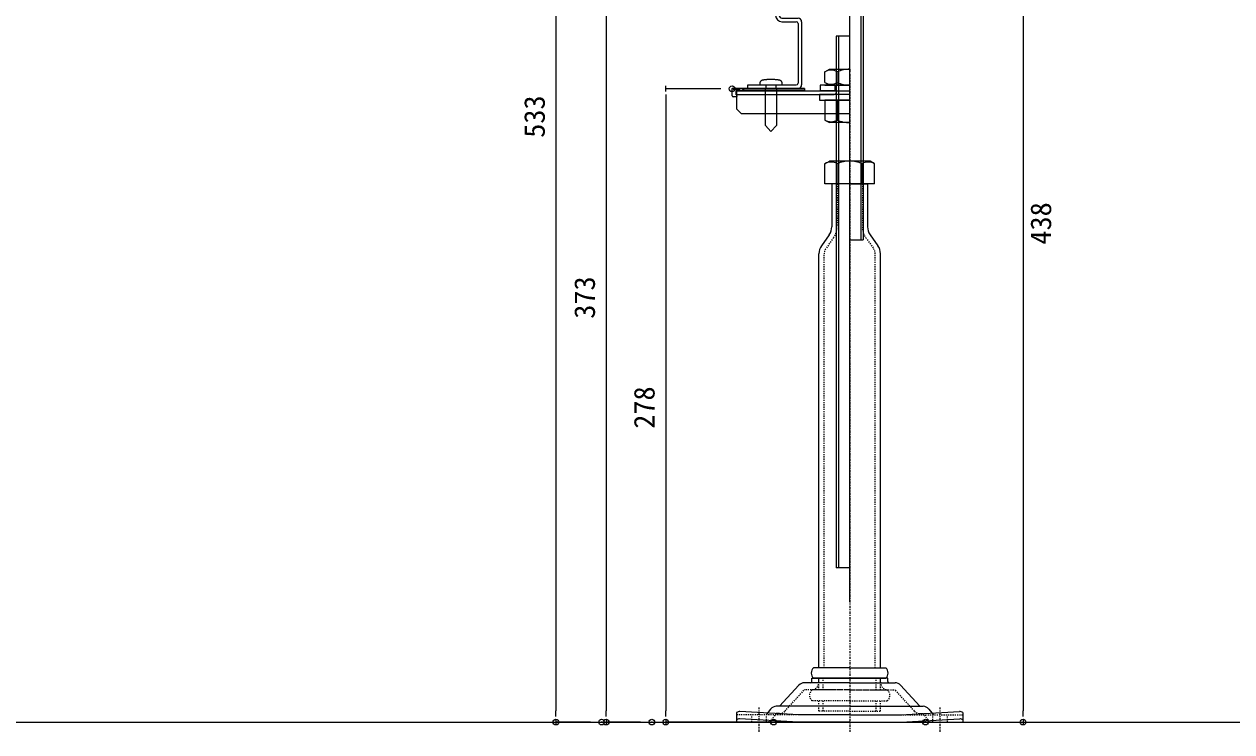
# Model space of a CAD drawing. Units: millimetres, scale not verified. Extents: x -1046 to 854, y -136 to 149.
# Drawn here: x -500.7 to -393.9, y -63.2 to -0.7 of the extents above; entities that cross this region are included whole.
import ezdxf
from ezdxf.enums import TextEntityAlignment as Align

# ---------------------------------------------------------------- set-up
doc = ezdxf.new("R2010")
doc.units = ezdxf.units.MM
doc.header["$PDMODE"] = 32
doc.header["$PDSIZE"] = 0.5
for name, pattern in [('CHAIN1', [8, 5, -1, 1, -1]), ('DASHED1', [1.8, 1.2, -0.6]), ('LONG_DASHED2', [13, 12, -1])]:
    doc.linetypes.add(name, pattern=pattern)
for name, color, linetype, lineweight in [('0-0_一般', 2, 'Continuous', 9), ('0-1_A10_通り芯寸法', 1, 'Continuous', 9), ('0-2_外形線2', 2, 'Continuous', 9), ('0-4_0', 2, 'Continuous', 9)]:
    doc.layers.add(name, color=color, linetype=linetype, lineweight=lineweight)
doc.layers.add('0-3_作図', color=7, linetype='Continuous')
doc.layers.add('0-5_DEFPOINTS', color=7, linetype='Continuous')
doc.styles.add('ＭＳ ゴシック', font='')
doc.styles.get('ＭＳ ゴシック').set_extended_font_data('MS Gothic')

# ---------------------------------------------------------------- blocks, each defined once
blk = doc.blocks.new('グループ-5-1')
at = {"layer": '0-0_一般'}
for p, q in [((-2684.88, -46491.16), (-2534.88, -46491.16)), ((-2684.88, -46499.16), (-2534.88, -46499.16)), ((-2684.88, -46510.66), (-2649.13, -46510.66)), ((-2684.88, -46518.66), (-2653.13, -46518.66)), ((-2649.13, -46522.66), (-2649.13, -46654.16)), ((-2641.13, -46518.66), (-2641.13, -46658.16)), ((-2759.88, -46658.16), (-2653.13, -46658.16)), ((-2759.88, -46666.16), (-2759.88, -46658.16)), ((-2759.88, -46666.16), (-2649.13, -46666.16))]:
    blk.add_line(p, q, dxfattribs=at)
for centre, radius, start, end in [((-2684.88, -46504.91), 13.75, 90, 270), ((-2684.88, -46504.91), 5.75, 90, 270), ((-2649.13, -46518.66), 8, 0, 90), ((-2653.13, -46522.66), 4, 0, 90), ((-2653.13, -46654.16), 4, 270, 0), ((-2649.13, -46658.16), 8, 270, 0)]:
    blk.add_arc(centre, radius, start, end, dxfattribs=at)
blk = doc.blocks.new('グループ-6-1')
at = {"layer": '0-0_一般', "linetype": 'CHAIN1'}
blk.add_line((-2534.88, -46090.42), (-2534.88, -45312.76), dxfattribs=at)
at = {"layer": '0-0_一般'}
for p, q in [((-2534.88, -45389.17), (-2246.13, -45389.17)), ((-2534.88, -45436.67), (-2246.13, -45436.67)), ((-2534.88, -45466.67), (-2246.13, -45466.67)), ((-2534.88, -45514.17), (-2246.13, -45514.17)), ((-2534.88, -45681.17), (-2246.13, -45681.17)), ((-2534.88, -45689.17), (-2246.13, -45689.17))]:
    blk.add_line(p, q, dxfattribs=at)
blk = doc.blocks.new('グループ-7-1')
at = {"layer": '0-0_一般'}
for p, q in [((-2384.88, -45689.17), (-2534.88, -45689.17)), ((-2384.88, -45697.17), (-2534.88, -45697.17)), ((-2384.88, -45708.67), (-2420.63, -45708.67)), ((-2428.63, -45716.67), (-2428.63, -45856.17)), ((-2420.63, -45720.67), (-2420.63, -45852.17)), ((-2384.88, -45716.67), (-2416.63, -45716.67)), ((-2309.88, -45864.17), (-2420.63, -45864.17)), ((-2309.88, -45856.17), (-2416.63, -45856.17)), ((-2309.88, -45864.17), (-2309.88, -45856.17))]:
    blk.add_line(p, q, dxfattribs=at)
for centre, radius, start, end in [((-2420.63, -45716.67), 8, 90, 180), ((-2384.88, -45702.92), 13.75, 270, 90), ((-2384.88, -45702.92), 5.75, 270, 90), ((-2416.63, -45720.67), 4, 90, 180), ((-2420.63, -45856.17), 8, 180, 270), ((-2416.63, -45852.17), 4, 180, 270)]:
    blk.add_arc(centre, radius, start, end, dxfattribs=at)
blk = doc.blocks.new('グループ-8-1')
at = {"layer": '0-0_一般', "linetype": 'CHAIN1'}
blk.add_line((-2534.88, -46915.42), (-2534.88, -46137.76), dxfattribs=at)
at = {"layer": '0-0_一般'}
for p, q in [((-2534.88, -46191.16), (-2823.63, -46191.16)), ((-2534.88, -46238.66), (-2823.63, -46238.66)), ((-2534.88, -46268.66), (-2823.63, -46268.66)), ((-2534.88, -46316.16), (-2823.63, -46316.16)), ((-2534.88, -46483.16), (-2823.63, -46483.16)), ((-2534.88, -46491.16), (-2823.63, -46491.16))]:
    blk.add_line(p, q, dxfattribs=at)
at = {"layer": '0-2_外形線2'}
blk.add_blockref('グループ-6-1', (0, 0), dxfattribs=at)
at = {"layer": '0-3_作図'}
for name in ['グループ-7-1', 'グループ-5-1']:
    blk.add_blockref(name, (0, 0), dxfattribs=at)
blk = doc.blocks.new('グループ-29-1')
at = {"layer": '0-0_一般', "linetype": 'CHAIN1'}
for p, q in [((-2534.88, -46634.51), (-2534.88, -48088.16)), ((-2734.88, -48088.16), (-2734.88, -48034.66)), ((-2334.88, -48088.16), (-2334.88, -48034.66))]:
    blk.add_line(p, q, dxfattribs=at)
at = {"layer": '0-4_0'}
for p, q in [((-2574.38, -46876.66), (-2574.38, -46972.01)), ((-2534.88, -46876.66), (-2574.38, -46876.66)), ((-2534.88, -46876.66), (-2495.38, -46876.66)), ((-2495.38, -46876.66), (-2495.38, -46972.01)), ((-2579.91, -46989.36), (-2597.36, -47013.96)), ((-2489.86, -46989.36), (-2472.41, -47013.96)), ((-2602.88, -47946.66), (-2602.88, -47031.32)), ((-2466.88, -47946.66), (-2466.88, -47031.32)), ((-2534.88, -47946.66), (-2614.88, -47946.66)), ((-2534.88, -47946.66), (-2454.88, -47946.66)), ((-2534.88, -47979.66), (-2635.33, -47979.66)), ((-2618.88, -47977.16), (-2618.88, -47969.66)), ((-2618.88, -47969.66), (-2534.88, -47969.66)), ((-2534.88, -47969.66), (-2614.88, -47969.66)), ((-2534.88, -47969.66), (-2454.88, -47969.66)), ((-2450.88, -47969.66), (-2534.88, -47969.66)), ((-2534.88, -47979.66), (-2434.44, -47979.66)), ((-2450.88, -47977.16), (-2450.88, -47969.66)), ((-2689.88, -48031.66), (-2647.14, -47984.87)), ((-2379.88, -48031.66), (-2422.63, -47984.87)), ((-2534.88, -48031.66), (-2697.13, -48031.66)), ((-2534.88, -48031.66), (-2372.64, -48031.66)), ((-2784.88, -48045.66), (-2784.88, -48066.66)), ((-2648.3, -48066.64), (-2778.33, -48059.15)), ((-2709.69, -48037.75), (-2719.88, -48050.66)), ((-2534.88, -48050.66), (-2422.38, -48050.66)), ((-2422.38, -48050.66), (-2292.36, -48043.17)), ((-2421.46, -48066.64), (-2291.44, -48059.15)), ((-2360.08, -48037.75), (-2349.88, -48050.66)), ((-2284.88, -48045.66), (-2284.88, -48066.66)), ((-2534.88, -48066.66), (-2784.88, -48066.66)), ((-2534.88, -48066.66), (-2284.88, -48066.66))]:
    blk.add_line(p, q, dxfattribs=at)
at = {"layer": '0-4_0', "linetype": 'DASHED1'}
for p, q in [((-2562.88, -46876.66), (-2562.88, -46972.01)), ((-2506.88, -46876.66), (-2506.88, -46972.01)), ((-2570.53, -46996.02), (-2587.97, -47020.62)), ((-2499.24, -46996.02), (-2481.79, -47020.62)), ((-2591.38, -47946.66), (-2591.38, -47031.32)), ((-2478.38, -47946.66), (-2478.38, -47031.32)), ((-2602.88, -47995.66), (-2602.88, -47969.66)), ((-2602.88, -47978.16), (-2602.88, -47969.66)), ((-2593.38, -47995.66), (-2593.38, -47969.66)), ((-2476.38, -47995.66), (-2476.38, -47969.66)), ((-2466.88, -47995.66), (-2466.88, -47969.66)), ((-2466.88, -47978.16), (-2466.88, -47969.66)), ((-2678.07, -48042.46), (-2635.33, -47995.66)), ((-2534.88, -47995.66), (-2635.33, -47995.66)), ((-2534.88, -47995.66), (-2434.44, -47995.66)), ((-2391.7, -48042.46), (-2434.44, -47995.66)), ((-2534.88, -48019.66), (-2618.07, -48019.66)), ((-2602.88, -48042.16), (-2602.88, -48020.66)), ((-2593.38, -48042.16), (-2593.38, -48020.66)), ((-2534.88, -48019.66), (-2451.7, -48019.66)), ((-2476.38, -48042.16), (-2476.38, -48020.66)), ((-2466.88, -48042.16), (-2466.88, -48020.66)), ((-2647.38, -48050.66), (-2784.88, -48050.66)), ((-2751.13, -48066.66), (-2751.13, -48050.66)), ((-2718.63, -48066.66), (-2718.63, -48050.66)), ((-2697.13, -48047.66), (-2707.33, -48060.58)), ((-2534.88, -48042.16), (-2602.88, -48042.16)), ((-2534.88, -48042.16), (-2466.88, -48042.16)), ((-2422.38, -48050.66), (-2284.88, -48050.66)), ((-2372.64, -48047.66), (-2362.44, -48060.58)), ((-2351.13, -48066.66), (-2351.13, -48050.66)), ((-2318.63, -48066.66), (-2318.63, -48050.66))]:
    blk.add_line(p, q, dxfattribs=at)
at = {"layer": '0-4_0', "linetype": 'LONG_DASHED2'}
for p, q in [((-2534.88, -47995.66), (-2618.07, -47995.66)), ((-2534.88, -47995.66), (-2451.7, -47995.66)), ((-2689.88, -48047.66), (-2697.13, -48047.66)), ((-2379.88, -48047.66), (-2372.64, -48047.66))]:
    blk.add_line(p, q, dxfattribs=at)
at = {"layer": '0-4_0'}
blk.add_lwpolyline([(-2534.88, -48050.66), (-2647.38, -48050.66), (-2777.41, -48043.17)], dxfattribs=at)
for centre, radius, start, end in [((-2604.38, -46972.01), 30, 324.65985, 0), ((-2465.38, -46972.01), 30, 180, 215.34015), ((-2572.88, -47031.32), 30, 144.65975, 179.99995), ((-2496.88, -47031.32), 30, 0.00005, 35.34025), ((-2604.16, -47958.16), 15.72, 133.00287, 226.99713), ((-2465.61, -47958.16), 15.72, 313.00287, 46.99713), ((-2635.33, -47995.66), 16, 90, 137.5895), ((-2621.38, -47977.16), 2.5, 270, 0), ((-2448.38, -47977.16), 2.5, 180, 270), ((-2434.44, -47995.66), 16, 42.4105, 90), ((-2697.13, -48047.66), 16, 90, 141.70984), ((-2372.64, -48047.66), 16, 38.29016, 90), ((-2778.02, -48053.79), 10.63, 86.70166, 130.18983), ((-2778.02, -48069.79), 10.63, 91.85444, 130.18983), ((-2291.74, -48053.79), 10.63, 49.81017, 93.29834), ((-2291.74, -48069.79), 10.63, 49.81017, 88.14556)]:
    blk.add_arc(centre, radius, start, end, dxfattribs=at)
at = {"layer": '0-4_0', "linetype": 'DASHED1'}
for centre, radius, start, end in [((-2604.38, -46972.01), 41.5, 324.65985, 0), ((-2465.38, -46972.01), 41.5, 180, 215.34015), ((-2572.88, -47031.32), 18.5, 144.65975, 179.99995), ((-2496.88, -47031.32), 18.5, 0.00005, 35.34025), ((-2620.38, -47978.16), 17.5, 270, 0), ((-2449.38, -47978.16), 17.5, 180, 270), ((-2607.91, -48007.66), 15.72, 130.26032, 229.73968), ((-2461.86, -48007.66), 15.72, 310.26032, 49.73968), ((-2689.88, -48031.66), 16, 270, 317.5895), ((-2379.88, -48031.66), 16, 222.4105, 270), ((-2719.88, -48050.66), 16, 270, 321.70984), ((-2349.88, -48050.66), 16, 218.29016, 270)]:
    blk.add_arc(centre, radius, start, end, dxfattribs=at)
blk = doc.blocks.new('グループ-30-1')
at = {"layer": '0-0_一般'}
for p, q in [((-2564.88, -46550.66), (-2564.88, -47725.66)), ((-2534.88, -46550.66), (-2564.88, -46550.66)), ((-2559.88, -46550.66), (-2559.88, -47725.66)), ((-2534.88, -47725.66), (-2564.88, -47725.66))]:
    blk.add_line(p, q, dxfattribs=at)
blk = doc.blocks.new('グループ-31-1')
at = {"layer": '0-4_0'}
for p, q in [((-2589.73, -46832.35), (-2579.88, -46826.66)), ((-2489.88, -46826.66), (-2579.88, -46826.66)), ((-2480.04, -46832.35), (-2489.88, -46826.66)), ((-2589.73, -46876.66), (-2589.73, -46832.35)), ((-2562.31, -46876.66), (-2562.31, -46832.35)), ((-2507.46, -46876.66), (-2507.46, -46832.35)), ((-2480.04, -46876.66), (-2480.04, -46832.35)), ((-2480.04, -46876.66), (-2589.73, -46876.66))]:
    blk.add_line(p, q, dxfattribs=at)
for centre, radius, start, end in [((-2576.02, -46856.1), 27.42, 60.00001, 119.99999), ((-2534.88, -46895.64), 68.98, 66.57346, 113.42654), ((-2493.75, -46856.1), 27.42, 60.00001, 119.99999)]:
    blk.add_arc(centre, radius, start, end, dxfattribs=at)
blk = doc.blocks.new('グループ-47-1')
at = {"layer": '0-0_一般'}
for p, q in [((-2534.88, -45825.66), (-2504.88, -45825.66)), ((-2509.88, -45825.66), (-2509.88, -47000.66)), ((-2504.88, -45825.66), (-2504.88, -47000.66)), ((-2534.88, -47000.66), (-2504.88, -47000.66))]:
    blk.add_line(p, q, dxfattribs=at)
blk = doc.blocks.new('_DOT')
at = {"layer": '0-4_0', "color": 7}
for p, q in [((-2.5, 0), (-5, 0)), ((-1.25, 0), (1.25, 0))]:
    blk.add_line(p, q, dxfattribs=at)
blk = doc.blocks.new('グループ-135-1')
at = {"layer": '0-0_一般'}
for p, q in [((-2794.88, -46682.41), (-2794.88, -46666.16)), ((-2793.38, -46666.16), (-2794.88, -46666.16)), ((-2634.88, -46666.16), (-2793.38, -46666.16)), ((-2791.63, -46667.66), (-2778.13, -46667.66)), ((-2634.88, -46671.16), (-2785.13, -46671.16)), ((-2776.38, -46666.16), (-2773.38, -46666.16)), ((-2771.63, -46667.66), (-2769.88, -46667.66)), ((-2769.88, -46667.66), (-2769.88, -46671.16)), ((-2634.88, -46667.66), (-2769.88, -46667.66)), ((-2634.88, -46666.16), (-2634.88, -46671.16)), ((-2786.13, -46684.91), (-2792.38, -46684.91)), ((-2786.13, -46679.91), (-2786.13, -46672.16))]:
    blk.add_line(p, q, dxfattribs=at)
for centre, radius, start, end in [((-2793.13, -46666.91), 0.75, 0, 90), ((-2791.63, -46666.91), 0.75, 180, 270), ((-2785.13, -46672.16), 1, 90, 180), ((-2778.13, -46666.91), 0.75, 270, 0), ((-2776.63, -46666.91), 0.75, 90, 180), ((-2773.13, -46666.91), 0.75, 0, 90), ((-2771.63, -46666.91), 0.75, 180, 270), ((-2792.38, -46682.41), 2.5, 180, 270), ((-2786.13, -46682.41), 2.5, 60.20343, 90), ((-2786.13, -46682.41), 2.5, 270, 299.79657)]:
    blk.add_arc(centre, radius, start, end, dxfattribs=at)
at = {"layer": '0-0_一般', "linetype": 'DASHED1'}
blk.add_arc((-2786.13, -46682.41), 2.5, 299.79657, 60.20343, dxfattribs=at)
blk = doc.blocks.new('グループ-136-1')
at = {"layer": '0-0_一般'}
for p, q in [((-2784.88, -46671.16), (-2784.88, -46711.16)), ((-2784.88, -46671.16), (-2534.88, -46671.16)), ((-2719.46, -46665.16), (-2719.46, -46658.16)), ((-2698.25, -46658.16), (-2698.25, -46665.16)), ((-2568.63, -46671.16), (-2599.88, -46671.16)), ((-2567.88, -46661.16), (-2567.88, -46670.41)), ((-2564.13, -46661.16), (-2567.88, -46661.16)), ((-2564.13, -46674.16), (-2564.13, -46661.16)), ((-2784.88, -46679.16), (-2569.13, -46679.16)), ((-2772.88, -46679.16), (-2771.14, -46679.16)), ((-2784.88, -46711.16), (-2774.88, -46721.16)), ((-2774.88, -46721.16), (-2534.88, -46721.16))]:
    blk.add_line(p, q, dxfattribs=at)
for points in [[(-2731.91, -46650.37), (-2732.27, -46650.82), (-2732.59, -46651.28), (-2732.88, -46651.77), (-2733.13, -46652.27), (-2733.34, -46652.78), (-2733.52, -46653.29), (-2733.65, -46653.81), (-2733.76, -46654.33), (-2733.82, -46654.85), (-2733.85, -46655.36), (-2733.86, -46655.67), (-2733.86, -46655.79), (-2733.86, -46655.91), (-2733.86, -46656.03), (-2733.86, -46656.15), (-2733.86, -46656.27), (-2733.86, -46656.39), (-2733.86, -46656.51), (-2733.86, -46656.63), (-2733.86, -46656.75), (-2733.86, -46656.87), (-2733.86, -46656.99), (-2733.86, -46657.11), (-2733.86, -46657.23), (-2733.86, -46657.35), (-2733.86, -46657.47), (-2733.86, -46657.59), (-2733.86, -46657.71), (-2733.86, -46657.83), (-2733.86, -46657.95), (-2733.86, -46658.07), (-2733.27, -46658.16), (-2730.92, -46658.16), (-2728.56, -46658.16), (-2726.21, -46658.16), (-2723.86, -46658.16), (-2721.5, -46658.16), (-2719.15, -46658.16), (-2716.8, -46658.16)], [(-2713.12, -46646.26), (-2714.3, -46646.32), (-2715.48, -46646.39), (-2716.65, -46646.48), (-2717.83, -46646.58), (-2719, -46646.69), (-2720.18, -46646.82), (-2721.36, -46646.96), (-2721.62, -46647), (-2721.88, -46647.03), (-2722.14, -46647.06), (-2722.4, -46647.1), (-2722.66, -46647.13), (-2722.92, -46647.16), (-2723.17, -46647.2), (-2723.43, -46647.23), (-2723.69, -46647.26), (-2723.95, -46647.3), (-2724.21, -46647.33), (-2724.47, -46647.36), (-2724.73, -46647.4), (-2724.99, -46647.43), (-2725.25, -46647.46), (-2725.51, -46647.5), (-2725.77, -46647.53), (-2726.03, -46647.56), (-2726.29, -46647.6), (-2726.55, -46647.63), (-2726.81, -46647.66), (-2727.25, -46647.73), (-2727.75, -46647.83), (-2728.25, -46647.97), (-2728.75, -46648.15), (-2729.25, -46648.36), (-2729.74, -46648.61), (-2730.21, -46648.89), (-2730.67, -46649.22), (-2731.11, -46649.57), (-2731.52, -46649.96), (-2731.91, -46650.37)], [(-2716.8, -46658.16), (-2714.45, -46658.16), (-2712.09, -46658.16), (-2709.74, -46658.16), (-2707.39, -46658.16), (-2705.03, -46658.16), (-2702.68, -46658.16), (-2700.33, -46658.16), (-2697.98, -46658.16), (-2695.62, -46658.16), (-2693.27, -46658.16), (-2690.92, -46658.16), (-2688.56, -46658.16), (-2686.21, -46658.16), (-2683.86, -46658.16), (-2683.86, -46658.16)], [(-2689.09, -46648.1), (-2689.59, -46647.93), (-2690.09, -46647.8), (-2690.59, -46647.71), (-2690.97, -46647.65), (-2691.23, -46647.62), (-2691.49, -46647.59), (-2691.75, -46647.55), (-2692.01, -46647.52), (-2692.27, -46647.49), (-2692.53, -46647.45), (-2692.79, -46647.42), (-2693.05, -46647.39), (-2693.31, -46647.36), (-2693.57, -46647.32), (-2693.83, -46647.29), (-2694.09, -46647.26), (-2694.35, -46647.22), (-2694.61, -46647.19), (-2694.87, -46647.16), (-2695.12, -46647.12), (-2695.38, -46647.09), (-2695.64, -46647.06), (-2695.9, -46647.02), (-2696.16, -46646.99), (-2696.65, -46646.93), (-2697.83, -46646.79), (-2699, -46646.66), (-2700.18, -46646.55), (-2701.36, -46646.45), (-2702.53, -46646.37), (-2703.71, -46646.3), (-2704.89, -46646.25), (-2706.06, -46646.2), (-2707.24, -46646.18), (-2708.42, -46646.17), (-2709.59, -46646.17), (-2710.77, -46646.18), (-2711.95, -46646.21), (-2713.12, -46646.26)], [(-2683.86, -46658.16), (-2683.86, -46658.04), (-2683.86, -46657.92), (-2683.86, -46657.8), (-2683.86, -46657.68), (-2683.86, -46657.56), (-2683.86, -46657.44), (-2683.86, -46657.32), (-2683.86, -46657.2), (-2683.86, -46657.08), (-2683.86, -46656.96), (-2683.86, -46656.84), (-2683.86, -46656.72), (-2683.86, -46656.6), (-2683.86, -46656.48), (-2683.86, -46656.36), (-2683.86, -46656.24), (-2683.86, -46656.12), (-2683.86, -46656), (-2683.86, -46655.88), (-2683.86, -46655.76), (-2683.86, -46655.64), (-2683.87, -46655.23), (-2683.91, -46654.72), (-2683.98, -46654.2), (-2684.09, -46653.68), (-2684.24, -46653.16), (-2684.42, -46652.65), (-2684.65, -46652.14), (-2684.91, -46651.64), (-2685.2, -46651.16), (-2685.54, -46650.7), (-2685.9, -46650.27), (-2686.29, -46649.86), (-2686.71, -46649.48), (-2687.16, -46649.13), (-2687.62, -46648.82), (-2688.1, -46648.54), (-2688.59, -46648.3), (-2689.09, -46648.1)]]:
    blk.add_lwpolyline(points, dxfattribs=at)
blk.add_lwpolyline([(-2696.36, -46665.16), (-2696.36, -46748.01), (-2708.86, -46761.16), (-2721.36, -46748.01), (-2721.36, -46665.16)], close=True, dxfattribs=at)
for centre, radius in [((-2568.63, -46670.41), 0.75), ((-2569.13, -46674.16), 5)]:
    blk.add_arc(centre, radius, 270, 0, dxfattribs=at)
at = {"layer": '0-4_0'}
for p, q in [((-2589.73, -46629.35), (-2579.88, -46623.66)), ((-2589.73, -46652.98), (-2589.73, -46629.35)), ((-2579.88, -46623.66), (-2534.88, -46623.66)), ((-2562.31, -46658.66), (-2562.31, -46629.35)), ((-2534.88, -46623.66), (-2534.88, -46629.35)), ((-2599.88, -46658.66), (-2599.88, -46671.16)), ((-2534.88, -46658.66), (-2599.88, -46658.66)), ((-2589.73, -46652.98), (-2579.88, -46658.66)), ((-2534.88, -46658.66), (-2589.73, -46658.66)), ((-2589.73, -46658.66), (-2534.88, -46658.66)), ((-2589.73, -46658.66), (-2534.88, -46658.66)), ((-2534.88, -46658.66), (-2534.88, -46652.98)), ((-2589.73, -46691.66), (-2589.73, -46735.98)), ((-2534.88, -46691.66), (-2589.73, -46691.66)), ((-2562.31, -46691.66), (-2562.31, -46735.98)), ((-2589.73, -46735.98), (-2579.88, -46741.66)), ((-2534.88, -46741.66), (-2579.88, -46741.66)), ((-2534.88, -46741.66), (-2534.88, -46735.98))]:
    blk.add_line(p, q, dxfattribs=at)
blk.add_lwpolyline([(-2534.88, -46679.16), (-2601.92, -46679.16), (-2601.92, -46691.66), (-2534.88, -46691.66)], close=True, dxfattribs=at)
for centre, radius, start, end in [((-2576.02, -46653.1), 27.42, 60.00001, 119.99999), ((-2534.88, -46692.64), 68.98, 90, 113.42654), ((-2576.02, -46629.23), 27.42, 240.00001, 299.99999), ((-2534.88, -46589.69), 68.98, 246.57346, 270), ((-2576.02, -46712.23), 27.42, 240.00001, 299.99999), ((-2534.88, -46672.69), 68.98, 246.57346, 270)]:
    blk.add_arc(centre, radius, start, end, dxfattribs=at)
at = {"layer": '0-0_一般'}
blk.add_blockref('グループ-135-1', (0, 0), dxfattribs=at)

msp = doc.modelspace()

# ---------------------------------------------------------------- linework, layer by layer
at = {"layer": '0-1_A10_通り芯寸法'}
for p, q in [((-453.687, 43.626), (-453.687, -61.374)), ((-412.379, 24.726), (-412.379, -61.374)), ((-449.251, 11.626), (-449.251, -61.374)), ((-439.109, -6.374), (-443.979, -6.374)), ((-443.979, -7.374), (-443.979, -61.374)), ((-450.644, -62.374), (-453.687, -62.374)), ((-446.209, -62.374), (-449.251, -62.374)), ((-435.441, -62.374), (-443.979, -62.374)), ((-420.004, -62.374), (-412.379, -62.374))]:
    msp.add_line(p, q, dxfattribs=at)
at = {"layer": '0-2_外形線2'}
for p, q in [((-427.709, -51.734), (-427.709, 27.266)), ((-560.179, -62.374), (-284.709, -62.374))]:
    msp.add_line(p, q, dxfattribs=at)
at = {"layer": '0-5_DEFPOINTS'}
for p in [(-438.109, -6.374), (-453.687, -62.374), (-449.644, -62.374), (-449.251, -62.374), (-445.209, -62.374), (-443.979, -62.374), (-434.441, -62.374), (-421.004, -62.374), (-412.379, -62.374)]:
    msp.add_point(p, dxfattribs=at)

# ---------------------------------------------------------------- block references
at = {"layer": '0-1_A10_通り芯寸法', "xscale": 0.1999878, "yscale": 0.1999878}
for p, rotation in [((-443.979, -6.374), 90), ((-453.687, -62.374), 270), ((-449.251, -62.374), 270), ((-443.979, -62.374), 270), ((-412.379, -62.374), 270)]:
    msp.add_blockref('_DOT', p, dxfattribs=dict(at, rotation=rotation))
at = {"layer": '0-2_外形線2', "xscale": 0.04, "yscale": 0.04}
for name in ['グループ-8-1', 'グループ-47-1', 'グループ-30-1', 'グループ-29-1', 'グループ-31-1']:
    msp.add_blockref(name, (-326.314, 1860.293), dxfattribs=at)
at = {"layer": '0-3_作図', "xscale": 0.04, "yscale": 0.04}
msp.add_blockref('グループ-136-1', (-326.314, 1860.293), dxfattribs=at)

# ---------------------------------------------------------------- texts
at = {"layer": '0-1_A10_通り芯寸法', "style": 'ＭＳ ゴシック'}
for s, p in [('533', (-454.12, -10.707)), ('438', (-409.343, -20.153)), ('373', (-449.684, -26.707)), ('278', (-444.412, -36.432))]:
    msp.add_text(s, height=1.833, rotation=90, dxfattribs=at).set_placement(p, align=Align.BOTTOM_LEFT)

doc.saveas('drawing.dxf')
